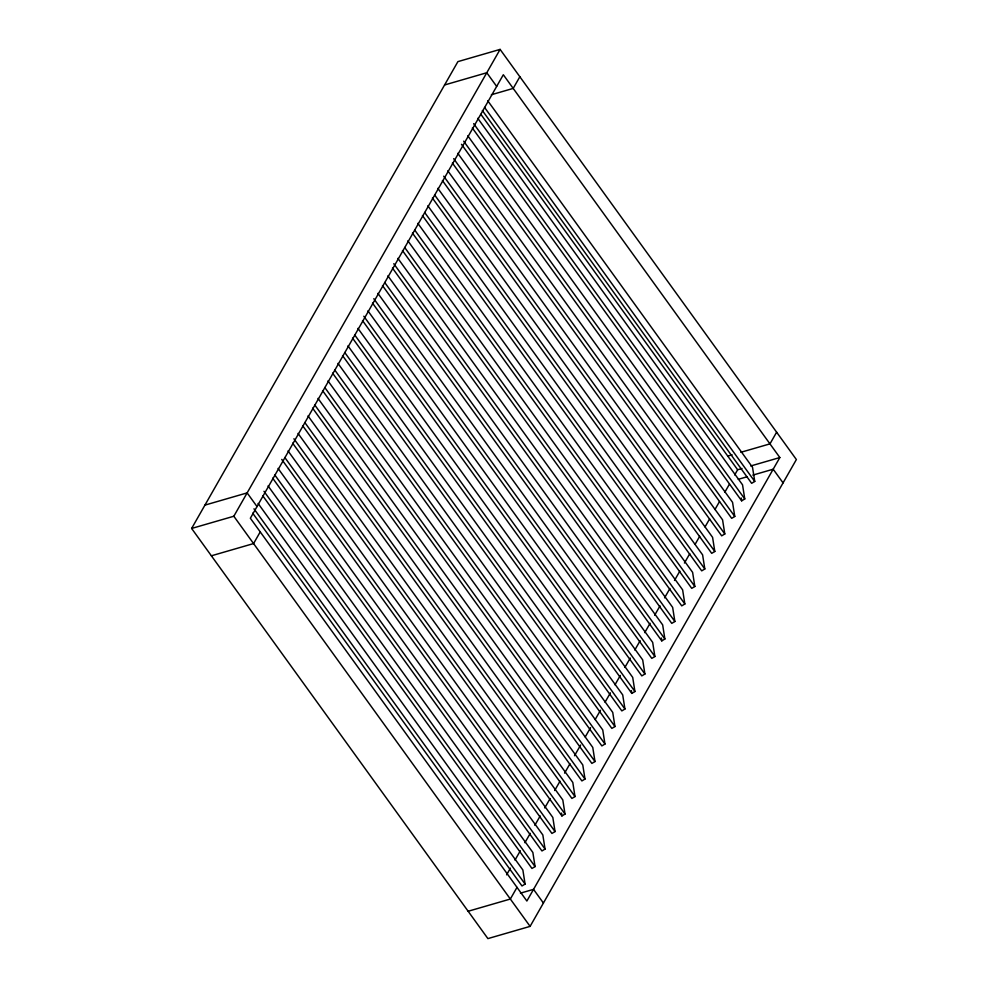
<?xml version="1.0" encoding="UTF-8"?>
<svg xmlns="http://www.w3.org/2000/svg" width="988" height="988" viewBox="0 0 988 988"><rect width="100%" height="100%" fill="white"/><g stroke="black" fill="none" stroke-linecap="round" stroke-linejoin="round"><path stroke-width="1.48" d="M191.623 528.457L457.901 61.627L500.101 49.4L796.377 459.544L530.099 926.374L487.899 938.6L191.623 528.457L233.823 516.242L500.101 49.4M260.227 531.902L253.57 543.573L211.37 555.799M519.849 76.743L513.192 88.414L491.369 94.737M506.597 874.825L510.413 868.131M514.995 860.103L520.343 850.742M524.912 842.715L530.26 833.341M534.841 825.313L540.177 815.952M544.759 807.925L550.106 798.551M554.688 790.524L560.023 781.162M564.605 773.135L569.953 763.761M574.522 755.734L580.635 745.038M585.217 736.999L590.552 727.637M595.134 719.61L600.482 710.249M605.051 702.221L610.399 692.847M614.981 684.82L620.316 675.459M624.898 667.431L630.245 658.057M634.815 650.03L640.162 640.669M644.744 632.641L650.079 623.267M654.661 615.24L660.009 605.879M664.591 597.851L669.926 588.478M674.508 580.45L679.855 571.089M684.425 563.061L689.772 553.688M695.12 544.326L699.689 536.299M705.037 526.925L709.619 518.898M714.954 509.536L719.536 501.509M724.883 492.135L729.465 484.108M734.689 474.956L737.641 469.769L742.013 468.497M517.008 887.36L510.351 899.031L468.151 911.257M776.63 432.201L769.973 443.871L740.864 452.294M779.841 457.543L526.876 901.031L250.359 518.231L503.324 74.742L779.841 457.543L750.744 465.966M487.751 100.788L752.523 467.324L754.746 481.44L751.646 483.317L482.354 110.533M472.363 128.032L741.655 500.83L744.767 498.952L742.544 484.836L477.772 118.301M467.781 135.801L732.553 502.336L734.776 516.465L731.676 518.33L461.482 144.297M457.802 153.313L722.574 519.849L724.797 533.965L721.685 535.842L452.393 163.045M447.811 170.813L712.583 537.349L714.806 551.477L711.706 553.342L442.414 180.557M437.832 188.325L702.604 554.861L704.815 568.977L701.715 570.854L432.423 198.057M427.841 205.825L692.613 572.361L694.836 586.489L691.736 588.354L422.444 215.569M417.85 223.337L682.634 589.873L684.845 603.989L681.745 605.866L412.453 233.082M407.871 240.837L672.643 607.373L674.866 621.501L671.766 623.366L402.474 250.582M392.483 268.094L661.775 640.879L664.875 639.001L662.664 624.885L397.88 258.35M387.901 275.85L652.673 642.385L654.896 656.514L651.796 658.379L382.492 285.594M377.91 293.362L642.694 659.898L644.905 674.014L641.805 675.891L372.513 303.106M362.522 320.606L631.814 693.391L634.926 691.526L632.703 677.398L367.931 310.862M357.94 328.374L622.712 694.91L624.935 709.026L621.835 710.903L352.543 338.118M347.961 345.874L612.733 712.41L614.956 726.538L611.844 728.403L342.552 355.618M337.97 363.386L602.742 729.922L604.965 744.038L601.865 745.915L332.573 373.131M327.991 380.899L592.763 747.422L594.986 761.55L591.874 763.415L322.582 390.631M318 398.399L582.772 764.934L584.995 779.05L581.895 780.928L312.603 408.143M308.021 415.911L572.793 782.434L575.004 796.563L571.904 798.44L302.612 425.643M292.633 443.155L561.925 815.94L565.025 814.063L562.802 799.947L298.03 433.411M288.039 450.923L552.823 817.447L555.034 831.575L551.934 833.452L281.741 459.408M278.06 468.423L542.832 834.959L545.055 849.075L541.955 850.952L272.663 478.167M268.069 485.935L532.853 852.459L535.064 866.587L531.964 868.464L262.672 495.667M258.09 503.435L522.862 869.971L525.085 884.087L521.985 885.964L252.681 513.18M444.588 84.968L486.788 72.742L496.668 86.413M204.936 505.115L247.136 492.889L257.016 506.56M727.773 456.098L732.133 454.826M738.258 479.328L746.99 476.796M752.819 475.117L773.184 469.214L783.064 482.885M520.441 893.152L533.532 889.361L543.412 903.032M484.552 107.408L754.746 481.44M480.909 114.361L737.641 469.769M473.66 123.661L744.767 498.952M463.681 141.173L734.776 516.465M453.69 158.673L724.797 533.965M443.711 176.185L714.806 551.477M434.621 194.945L704.815 568.977M424.642 212.445L694.836 586.489M414.651 229.957L684.845 603.989M404.672 247.457L674.866 621.501M393.78 263.71L664.875 639.001M384.703 282.469L654.896 656.514M373.81 298.722L644.905 674.014M363.819 316.234L634.926 691.526M354.741 334.994L624.935 709.026M344.75 352.494L614.956 726.538M334.771 370.006L604.965 744.038M324.78 387.506L594.986 761.55M314.802 405.018L584.995 779.05M304.81 422.518L575.004 796.563M293.918 438.783L565.025 814.063M284.84 457.53L555.034 831.575M274.862 475.043L545.055 849.075M263.969 491.295L535.064 866.587M253.978 508.808L525.085 884.087M233.823 516.242L530.099 926.374M741.21 498.001L741.655 500.83M661.33 638.05L661.775 640.879M631.381 690.575L631.814 693.391M561.48 813.112L561.925 815.94"/></g></svg>
